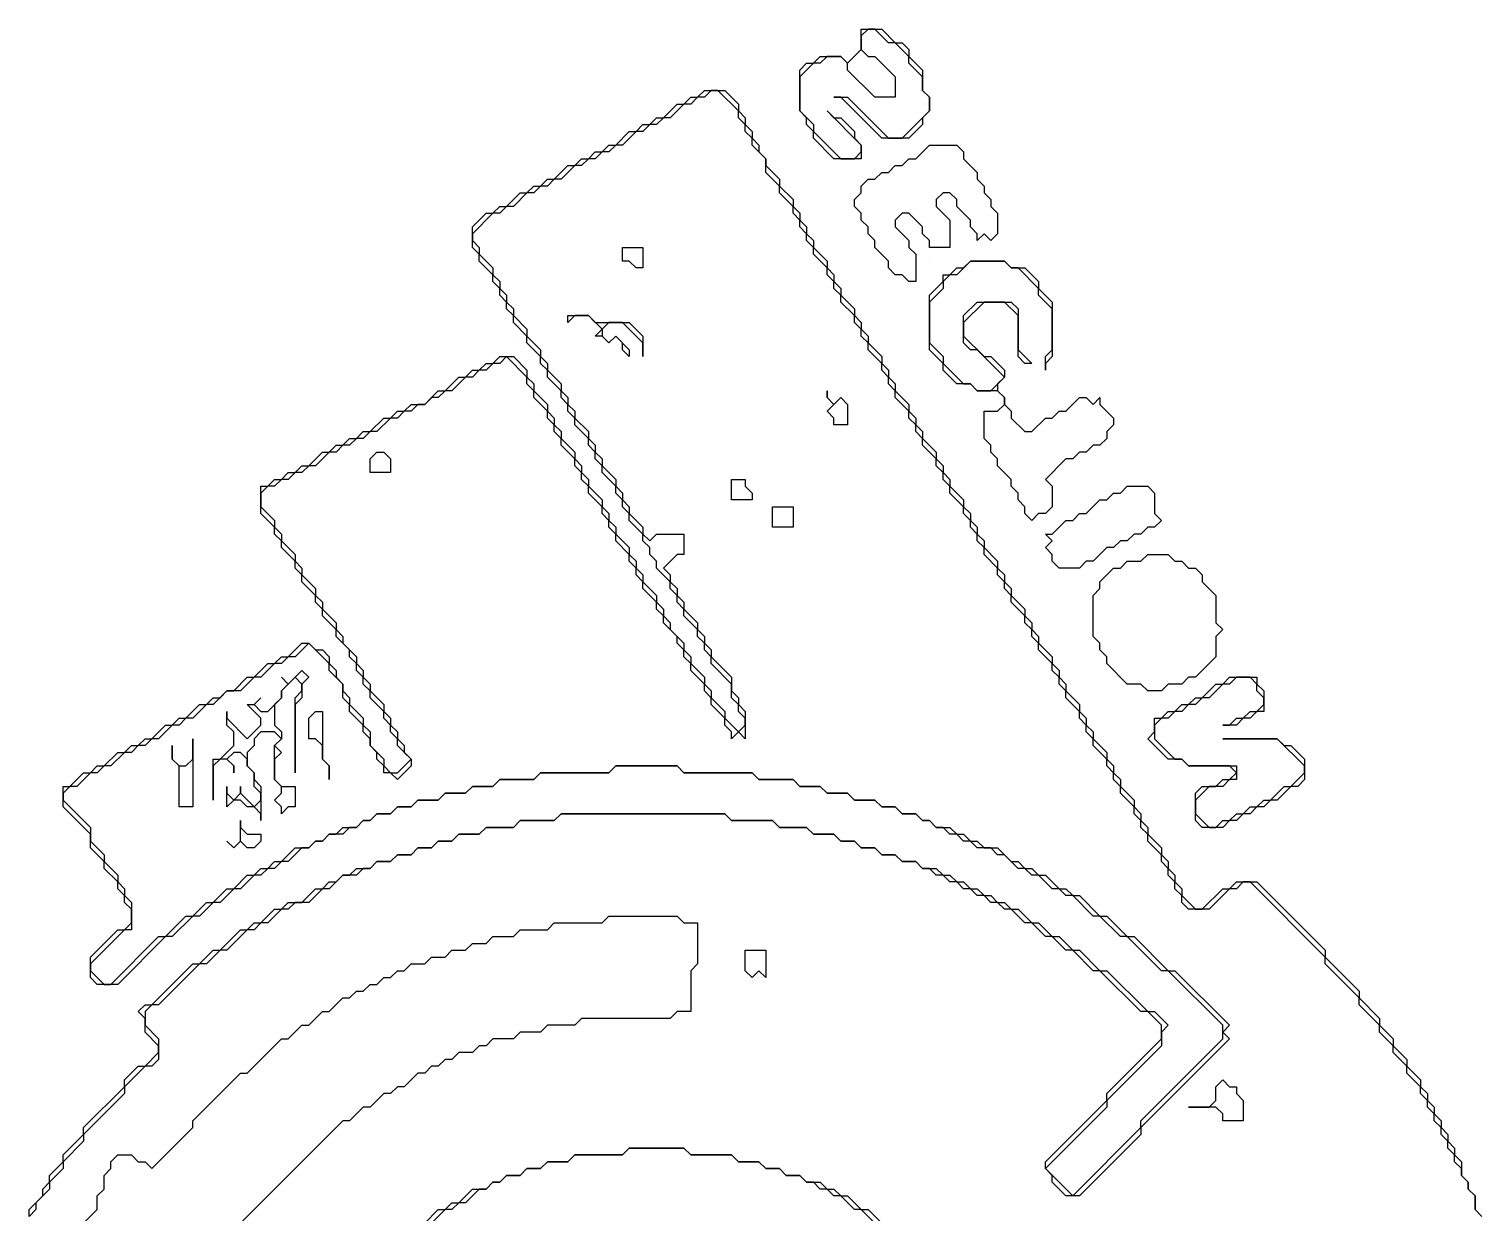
# Model space of a CAD drawing. Header units: metres. Extents: x 7 to 633, y 42 to 416.
# Drawn here: x 416 to 629, y 242.5 to 416 of the extents above; entities that cross this region are included whole.
import ezdxf

# ---------------------------------------------------------------- set-up
doc = ezdxf.new("R2010")
doc.units = ezdxf.units.M

msp = doc.modelspace()

# ---------------------------------------------------------------- linework, layer by layer
for p, q in [((538, 413), (538, 416)), ((538, 416), (541, 416)), ((539, 416), (538, 415)), ((540, 416), (539, 416)), ((542, 414), (540, 416)), ((541, 416), (543, 414)), ((538, 415), (538, 413)), ((543, 414), (542, 414)), ((543, 414), (544, 414)), ((545, 412), (543, 414)), ((544, 414), (545, 413)), ((531, 411), (532, 412)), ((532, 412), (535, 412)), ((533, 412), (532, 411)), ((535, 412), (533, 412)), ((535, 412), (536, 411)), ((536, 411), (535, 412)), ((536, 411), (538, 413)), ((538, 413), (539, 412)), ((539, 412), (540, 412)), ((540, 412), (543, 409)), ((545, 413), (545, 412)), ((545, 412), (547, 410)), ((545, 411), (545, 412)), ((529, 410), (530, 411)), ((531, 411), (529, 409)), ((529, 404), (529, 410)), ((529, 409), (529, 404)), ((530, 411), (531, 411)), ((532, 411), (531, 411)), ((536, 410), (536, 411)), ((540, 406), (536, 410)), ((543, 409), (543, 406)), ((547, 409), (545, 411)), ((547, 410), (547, 407)), ((547, 407), (547, 409)), ((514, 406), (515, 407)), ((516, 407), (515, 406)), ((515, 407), (518, 407)), ((517, 407), (516, 407)), ((520, 404), (517, 407)), ((518, 407), (520, 405)), ((547, 407), (548, 406)), ((548, 406), (547, 407)), ((509, 403), (511, 405)), ((512, 405), (510, 403)), ((511, 405), (512, 405)), ((512, 405), (513, 406)), ((513, 405), (512, 405)), ((514, 406), (513, 405)), ((513, 406), (514, 406)), ((515, 406), (514, 406)), ((520, 405), (520, 404)), ((535, 406), (534, 406)), ((534, 406), (536, 406)), ((541, 400), (535, 406)), ((536, 406), (542, 400)), ((543, 406), (540, 406)), ((548, 406), (548, 404)), ((548, 404), (548, 406)), ((507, 402), (508, 403)), ((509, 403), (508, 402)), ((508, 403), (509, 403)), ((510, 403), (509, 403)), ((520, 403), (520, 404)), ((520, 404), (521, 403)), ((521, 402), (520, 403)), ((521, 403), (521, 402)), ((530, 403), (529, 404)), ((529, 404), (531, 402)), ((530, 402), (530, 403)), ((538, 399), (533, 404)), ((533, 404), (534, 403)), ((534, 403), (535, 403)), ((535, 403), (537, 401)), ((544, 400), (548, 404)), ((548, 404), (547, 403)), ((547, 403), (547, 402)), ((502, 399), (504, 401)), ((505, 401), (503, 399)), ((504, 401), (505, 401)), ((505, 401), (506, 402)), ((506, 401), (505, 401)), ((507, 402), (506, 401)), ((506, 402), (507, 402)), ((508, 402), (507, 402)), ((521, 401), (521, 402)), ((521, 402), (522, 401)), ((522, 400), (521, 401)), ((522, 401), (522, 400)), ((531, 401), (530, 402)), ((531, 402), (531, 401)), ((531, 400), (531, 401)), ((531, 401), (535, 397)), ((537, 401), (537, 400)), ((547, 402), (545, 400)), ((500, 398), (501, 399)), ((502, 399), (501, 398)), ((501, 399), (502, 399)), ((503, 399), (502, 399)), ((522, 399), (522, 400)), ((522, 400), (523, 399)), ((524, 397), (522, 399)), ((523, 399), (523, 398)), ((534, 397), (531, 400)), ((537, 400), (538, 399)), ((538, 398), (538, 399)), ((538, 399), (538, 397)), ((545, 400), (541, 400)), ((542, 400), (544, 400)), ((546, 397), (548, 399)), ((548, 399), (552, 399)), ((552, 399), (553, 398)), ((496, 396), (497, 397)), ((498, 397), (497, 396)), ((497, 397), (498, 397)), ((498, 397), (499, 398)), ((499, 397), (498, 397)), ((500, 398), (499, 397)), ((499, 398), (500, 398)), ((501, 398), (500, 398)), ((523, 398), (524, 397)), ((524, 395), (524, 397)), ((524, 397), (524, 396)), ((538, 397), (534, 397)), ((535, 397), (537, 397)), ((537, 397), (538, 398)), ((544, 396), (545, 397)), ((545, 397), (546, 397)), ((553, 398), (553, 397)), ((553, 397), (555, 395)), ((493, 394), (495, 396)), ((496, 396), (494, 394)), ((495, 396), (496, 396)), ((497, 396), (496, 396)), ((524, 396), (526, 394)), ((526, 393), (524, 395)), ((540, 394), (541, 395)), ((541, 395), (542, 395)), ((542, 395), (543, 396)), ((543, 396), (544, 396)), ((555, 395), (555, 394)), ((486, 390), (488, 392)), ((489, 392), (487, 390)), ((488, 392), (489, 392)), ((489, 392), (490, 393)), ((490, 392), (489, 392)), ((491, 393), (490, 392)), ((490, 393), (491, 393)), ((491, 393), (492, 394)), ((492, 393), (491, 393)), ((493, 394), (492, 393)), ((492, 394), (493, 394)), ((494, 394), (493, 394)), ((526, 394), (526, 393)), ((526, 392), (526, 393)), ((526, 393), (528, 391)), ((528, 390), (526, 392)), ((537, 391), (538, 392)), ((538, 393), (539, 394)), ((538, 392), (538, 393)), ((539, 394), (540, 394)), ((550, 392), (549, 391)), ((551, 392), (550, 392)), ((552, 391), (551, 392)), ((555, 394), (556, 393)), ((556, 393), (556, 392)), ((556, 392), (557, 391)), ((484, 389), (485, 390)), ((486, 390), (485, 389)), ((485, 390), (486, 390)), ((487, 390), (486, 390)), ((528, 391), (528, 390)), ((528, 389), (528, 390)), ((528, 390), (529, 389)), ((537, 390), (537, 391)), ((538, 389), (537, 390)), ((549, 391), (549, 390)), ((549, 390), (551, 388)), ((552, 390), (552, 391)), ((554, 388), (552, 390)), ((557, 391), (557, 390)), ((557, 390), (558, 389)), ((484, 389), (481, 386)), ((481, 387), (483, 389)), ((483, 389), (484, 389)), ((485, 389), (484, 389)), ((529, 388), (528, 389)), ((529, 389), (529, 388)), ((529, 387), (529, 388)), ((529, 388), (530, 387)), ((538, 388), (538, 389)), ((539, 387), (538, 388)), ((544, 389), (543, 388)), ((543, 388), (543, 387)), ((545, 389), (544, 389)), ((547, 387), (545, 389)), ((551, 388), (551, 384)), ((554, 387), (554, 388)), ((558, 389), (558, 386)), ((481, 384), (481, 387)), ((481, 386), (481, 385)), ((530, 386), (529, 387)), ((530, 387), (530, 386)), ((530, 385), (530, 386)), ((530, 386), (531, 385)), ((539, 386), (539, 387)), ((540, 385), (539, 386)), ((543, 387), (545, 385)), ((547, 386), (547, 387)), ((548, 385), (547, 386)), ((555, 386), (554, 387)), ((556, 386), (555, 385)), ((555, 385), (555, 386)), ((557, 385), (556, 386)), ((558, 386), (557, 385)), ((481, 385), (482, 384)), ((482, 383), (481, 384)), ((482, 384), (482, 383)), ((503, 382), (503, 384)), ((503, 384), (506, 384)), ((506, 384), (506, 381)), ((531, 384), (530, 385)), ((531, 385), (531, 384)), ((531, 383), (531, 384)), ((531, 384), (533, 382)), ((540, 384), (540, 385)), ((542, 382), (540, 384)), ((545, 385), (545, 384)), ((545, 384), (546, 383)), ((548, 384), (548, 385)), ((551, 384), (548, 384)), ((482, 383), (484, 381)), ((482, 382), (482, 383)), ((484, 380), (482, 382)), ((504, 382), (503, 382)), ((505, 381), (504, 382)), ((533, 381), (531, 383)), ((533, 382), (533, 381)), ((542, 381), (542, 382)), ((546, 383), (546, 379)), ((548, 382), (548, 382)), ((554, 382), (552, 380)), ((553, 381), (554, 382)), ((554, 382), (559, 382)), ((559, 382), (554, 382)), ((559, 382), (560, 381)), ((560, 381), (559, 382)), ((484, 381), (484, 380)), ((484, 380), (485, 379)), ((484, 379), (484, 380)), ((506, 381), (505, 381)), ((533, 380), (533, 381)), ((533, 381), (534, 380)), ((534, 379), (533, 380)), ((534, 380), (534, 379)), ((543, 380), (542, 381)), ((544, 380), (543, 380)), ((545, 379), (544, 380)), ((550, 379), (550, 380)), ((550, 380), (551, 380)), ((551, 380), (550, 379)), ((551, 380), (552, 381)), ((552, 380), (551, 380)), ((552, 381), (553, 381)), ((560, 381), (562, 381)), ((561, 381), (560, 381)), ((564, 378), (561, 381)), ((562, 381), (564, 379)), ((485, 378), (484, 379)), ((485, 379), (485, 378)), ((485, 378), (486, 377)), ((485, 377), (485, 378)), ((534, 378), (534, 379)), ((534, 379), (535, 378)), ((535, 377), (534, 378)), ((535, 378), (535, 377)), ((546, 379), (545, 379)), ((548, 377), (550, 379)), ((550, 378), (548, 376)), ((550, 379), (550, 378)), ((564, 379), (564, 378)), ((564, 378), (566, 376)), ((564, 377), (564, 378)), ((486, 376), (485, 377)), ((486, 377), (486, 376)), ((486, 376), (487, 375)), ((486, 375), (486, 376)), ((487, 374), (486, 375)), ((487, 375), (487, 374)), ((535, 376), (535, 377)), ((535, 377), (537, 375)), ((537, 374), (535, 376)), ((537, 375), (537, 374)), ((548, 369), (548, 377)), ((548, 376), (548, 370)), ((553, 374), (555, 376)), ((556, 376), (553, 373)), ((555, 376), (560, 376)), ((559, 376), (556, 376)), ((561, 374), (559, 376)), ((560, 376), (561, 375)), ((561, 375), (561, 369)), ((566, 375), (564, 377)), ((566, 376), (566, 368)), ((566, 369), (566, 375)), ((487, 374), (489, 372)), ((487, 373), (487, 374)), ((489, 371), (487, 373)), ((496, 374), (495, 373)), ((495, 373), (495, 374)), ((495, 374), (498, 374)), ((498, 374), (496, 374)), ((500, 372), (498, 374)), ((498, 374), (499, 373)), ((499, 373), (504, 373)), ((501, 373), (500, 372)), ((503, 373), (501, 373)), ((506, 370), (503, 373)), ((504, 373), (506, 371)), ((537, 373), (537, 374)), ((537, 374), (538, 373)), ((538, 372), (537, 373)), ((538, 373), (538, 372)), ((553, 370), (553, 374)), ((553, 373), (553, 371)), ((561, 368), (561, 374)), ((489, 372), (489, 371)), ((489, 371), (491, 369)), ((489, 370), (489, 371)), ((499, 371), (500, 372)), ((500, 371), (499, 371)), ((500, 372), (500, 371)), ((501, 370), (500, 371)), ((500, 371), (501, 370)), ((502, 371), (501, 370)), ((501, 370), (502, 371)), ((503, 370), (502, 371)), ((502, 371), (504, 369)), ((506, 371), (506, 368)), ((538, 371), (538, 372)), ((538, 372), (539, 371)), ((539, 370), (538, 371)), ((539, 371), (539, 370)), ((553, 371), (556, 368)), ((487, 370), (487, 370)), ((491, 368), (489, 370)), ((491, 369), (491, 368)), ((503, 369), (503, 370)), ((504, 368), (503, 369)), ((504, 369), (504, 368)), ((506, 368), (506, 370)), ((539, 369), (539, 370)), ((539, 370), (541, 368)), ((541, 367), (539, 369)), ((548, 370), (550, 368)), ((550, 367), (548, 369)), ((554, 369), (553, 370)), ((555, 369), (554, 369)), ((559, 365), (555, 369)), ((561, 369), (563, 367)), ((565, 368), (566, 369)), ((482, 366), (483, 367)), ((484, 367), (483, 366)), ((483, 367), (484, 367)), ((484, 367), (485, 368)), ((485, 367), (484, 367)), ((486, 368), (485, 367)), ((485, 368), (487, 368)), ((489, 365), (486, 368)), ((487, 368), (489, 366)), ((491, 368), (492, 367)), ((491, 367), (491, 368)), ((492, 366), (491, 367)), ((492, 367), (492, 366)), ((541, 368), (541, 367)), ((541, 366), (541, 367)), ((541, 367), (542, 366)), ((550, 368), (550, 367)), ((550, 366), (550, 367)), ((550, 367), (553, 364)), ((556, 368), (557, 368)), ((557, 368), (559, 366)), ((562, 367), (561, 368)), ((563, 367), (562, 367)), ((566, 368), (565, 367)), ((565, 366), (565, 368)), ((565, 367), (565, 366)), ((477, 363), (479, 365)), ((480, 365), (478, 363)), ((479, 365), (480, 365)), ((480, 365), (481, 366)), ((481, 365), (480, 365)), ((482, 366), (481, 365)), ((481, 366), (482, 366)), ((483, 366), (482, 366)), ((489, 366), (489, 365)), ((489, 364), (489, 365)), ((489, 365), (490, 364)), ((492, 366), (494, 364)), ((492, 365), (492, 366)), ((494, 363), (492, 365)), ((542, 365), (541, 366)), ((542, 366), (542, 365)), ((542, 364), (542, 365)), ((542, 365), (543, 364)), ((552, 364), (550, 366)), ((557, 363), (559, 365)), ((559, 365), (558, 364)), ((559, 366), (559, 365)), ((474, 361), (476, 363)), ((477, 363), (476, 362)), ((476, 363), (477, 363)), ((478, 363), (477, 363)), ((490, 363), (489, 364)), ((490, 364), (490, 363)), ((490, 362), (490, 363)), ((490, 363), (492, 361)), ((494, 364), (494, 363)), ((494, 363), (495, 362)), ((494, 362), (494, 363)), ((533, 362), (533, 363)), ((533, 363), (533, 362)), ((543, 363), (542, 364)), ((543, 364), (543, 363)), ((543, 362), (543, 363)), ((543, 363), (545, 361)), ((554, 364), (552, 364)), ((553, 364), (554, 364)), ((555, 363), (554, 364)), ((554, 364), (555, 363)), ((558, 363), (555, 363)), ((555, 363), (557, 363)), ((558, 364), (558, 363)), ((559, 362), (558, 363)), ((558, 363), (559, 362)), ((469, 359), (470, 360)), ((471, 360), (470, 359)), ((470, 360), (471, 360)), ((471, 360), (472, 361)), ((472, 360), (471, 360)), ((473, 361), (472, 360)), ((472, 361), (474, 361)), ((474, 361), (473, 361)), ((475, 362), (474, 361)), ((476, 362), (475, 362)), ((492, 360), (490, 362)), ((492, 361), (492, 360)), ((492, 359), (492, 360)), ((492, 360), (493, 359)), ((495, 361), (494, 362)), ((495, 362), (495, 361)), ((495, 361), (496, 360)), ((495, 360), (495, 361)), ((496, 359), (495, 360)), ((496, 360), (496, 359)), ((534, 361), (533, 362)), ((533, 362), (534, 361)), ((533, 360), (534, 361)), ((534, 359), (533, 360)), ((534, 361), (535, 362)), ((535, 362), (536, 361)), ((536, 361), (536, 358)), ((545, 360), (543, 362)), ((545, 361), (545, 360)), ((545, 359), (545, 360)), ((545, 360), (546, 359)), ((556, 356), (556, 360)), ((556, 360), (558, 360)), ((558, 360), (559, 361)), ((559, 361), (559, 362)), ((559, 362), (559, 361)), ((559, 361), (560, 360)), ((560, 360), (560, 359)), ((566, 359), (567, 360)), ((567, 360), (568, 360)), ((568, 360), (570, 362)), ((570, 362), (571, 362)), ((571, 362), (572, 361)), ((572, 361), (573, 362)), ((573, 362), (573, 361)), ((573, 361), (575, 359)), ((466, 357), (468, 359)), ((469, 359), (467, 357)), ((468, 359), (469, 359)), ((470, 359), (469, 359)), ((493, 358), (492, 359)), ((493, 359), (493, 358)), ((493, 357), (493, 358)), ((493, 358), (494, 357)), ((496, 359), (498, 357)), ((496, 358), (496, 359)), ((498, 356), (496, 358)), ((534, 358), (534, 359)), ((536, 358), (534, 358)), ((546, 358), (545, 359)), ((546, 359), (546, 358)), ((546, 357), (546, 358)), ((546, 358), (547, 357)), ((560, 359), (562, 357)), ((563, 357), (565, 359)), ((565, 359), (566, 359)), ((575, 358), (574, 357)), ((575, 359), (575, 358)), ((462, 355), (463, 356)), ((464, 356), (463, 355)), ((463, 356), (464, 356)), ((464, 356), (465, 357)), ((465, 356), (464, 356)), ((466, 357), (465, 356)), ((465, 357), (466, 357)), ((467, 357), (466, 357)), ((494, 356), (493, 357)), ((494, 357), (494, 356)), ((494, 355), (494, 356)), ((494, 356), (496, 354)), ((498, 357), (498, 356)), ((498, 356), (499, 355)), ((498, 355), (498, 356)), ((547, 356), (546, 357)), ((547, 357), (547, 356)), ((547, 355), (547, 356)), ((547, 356), (549, 354)), ((557, 355), (556, 356)), ((562, 357), (563, 357)), ((574, 356), (573, 355)), ((574, 357), (574, 356)), ((457, 352), (459, 354)), ((460, 354), (458, 352)), ((459, 354), (460, 354)), ((460, 354), (461, 355)), ((461, 354), (460, 354)), ((462, 355), (461, 354)), ((461, 355), (462, 355)), ((463, 355), (462, 355)), ((466, 353), (467, 354)), ((467, 354), (468, 354)), ((468, 354), (469, 353)), ((496, 353), (494, 355)), ((496, 354), (496, 353)), ((499, 354), (498, 355)), ((499, 355), (499, 354)), ((499, 354), (500, 353)), ((499, 353), (499, 354)), ((549, 353), (547, 355)), ((549, 354), (549, 353)), ((557, 354), (557, 355)), ((558, 353), (557, 354)), ((570, 354), (569, 353)), ((571, 354), (570, 354)), ((572, 355), (571, 354)), ((573, 355), (572, 355)), ((455, 351), (456, 352)), ((457, 352), (456, 351)), ((456, 352), (457, 352)), ((458, 352), (457, 352)), ((466, 351), (466, 353)), ((469, 353), (469, 351)), ((496, 352), (496, 353)), ((496, 353), (497, 352)), ((497, 351), (496, 352)), ((497, 352), (497, 351)), ((500, 352), (499, 353)), ((500, 353), (500, 352)), ((500, 352), (502, 350)), ((500, 351), (500, 352)), ((549, 352), (549, 353)), ((549, 353), (550, 352)), ((550, 351), (549, 352)), ((550, 352), (550, 351)), ((558, 352), (558, 353)), ((560, 350), (558, 352)), ((568, 353), (565, 350)), ((569, 353), (568, 353)), ((451, 349), (452, 350)), ((453, 350), (452, 349)), ((452, 350), (453, 350)), ((453, 350), (454, 351)), ((454, 350), (453, 350)), ((455, 351), (454, 350)), ((454, 351), (455, 351)), ((456, 351), (455, 351)), ((469, 351), (466, 351)), ((497, 350), (497, 351)), ((497, 351), (498, 350)), ((498, 349), (497, 350)), ((498, 350), (498, 349)), ((502, 349), (500, 351)), ((502, 350), (502, 349)), ((519, 347), (519, 350)), ((519, 350), (521, 350)), ((521, 350), (521, 349)), ((550, 350), (550, 351)), ((550, 351), (551, 350)), ((551, 349), (550, 350)), ((551, 350), (551, 349)), ((560, 349), (560, 350)), ((565, 350), (566, 349)), ((451, 349), (450, 348)), ((450, 345), (450, 349)), ((450, 349), (451, 349)), ((450, 348), (450, 346)), ((452, 349), (451, 349)), ((498, 348), (498, 349)), ((498, 349), (500, 347)), ((500, 346), (498, 348)), ((502, 349), (503, 348)), ((502, 348), (502, 349)), ((503, 347), (502, 348)), ((503, 348), (503, 347)), ((521, 349), (522, 348)), ((522, 348), (522, 347)), ((551, 348), (551, 349)), ((551, 349), (553, 347)), ((553, 346), (551, 348)), ((561, 348), (560, 349)), ((561, 347), (561, 348)), ((566, 349), (566, 346)), ((574, 347), (575, 348)), ((575, 348), (576, 348)), ((576, 348), (577, 349)), ((577, 349), (580, 349)), ((580, 349), (581, 348)), ((581, 348), (581, 345)), ((450, 346), (452, 344)), ((500, 347), (500, 346)), ((500, 345), (500, 346)), ((500, 346), (501, 345)), ((503, 347), (504, 346)), ((503, 346), (503, 347)), ((504, 345), (503, 346)), ((504, 346), (504, 345)), ((522, 347), (519, 347)), ((525, 343), (525, 346)), ((525, 346), (528, 346)), ((528, 346), (528, 343)), ((553, 347), (553, 346)), ((553, 345), (553, 346)), ((553, 346), (554, 345)), ((562, 346), (561, 347)), ((562, 345), (562, 346)), ((566, 346), (565, 345)), ((571, 345), (573, 347)), ((573, 347), (574, 347)), ((452, 343), (450, 345)), ((452, 344), (452, 343)), ((452, 343), (453, 342)), ((452, 342), (452, 343)), ((501, 344), (500, 345)), ((501, 345), (501, 344)), ((501, 343), (501, 344)), ((501, 344), (502, 343)), ((502, 342), (501, 343)), ((502, 343), (502, 342)), ((504, 345), (506, 343)), ((504, 344), (504, 345)), ((506, 342), (504, 344)), ((506, 343), (506, 342)), ((528, 343), (525, 343)), ((554, 344), (553, 345)), ((554, 345), (554, 344)), ((554, 343), (554, 344)), ((554, 344), (555, 343)), ((555, 342), (554, 343)), ((555, 343), (555, 342)), ((563, 344), (562, 345)), ((564, 345), (563, 344)), ((565, 345), (564, 345)), ((566, 342), (568, 344)), ((568, 344), (569, 344)), ((569, 344), (570, 345)), ((570, 345), (571, 345)), ((580, 343), (579, 342)), ((581, 343), (580, 343)), ((581, 345), (582, 344)), ((582, 344), (581, 343)), ((453, 341), (452, 342)), ((453, 342), (453, 341)), ((453, 341), (455, 339)), ((453, 340), (453, 341)), ((502, 341), (502, 342)), ((502, 342), (504, 340)), ((504, 339), (502, 341)), ((506, 342), (507, 341)), ((506, 341), (506, 342)), ((507, 340), (506, 341)), ((507, 341), (508, 342)), ((508, 342), (512, 342)), ((512, 342), (512, 339)), ((555, 341), (555, 342)), ((555, 342), (556, 341)), ((556, 340), (555, 341)), ((556, 341), (556, 340)), ((566, 341), (565, 342)), ((565, 342), (566, 342)), ((565, 340), (566, 341)), ((576, 341), (575, 340)), ((577, 341), (576, 341)), ((578, 342), (577, 341)), ((579, 342), (578, 342)), ((455, 338), (453, 340)), ((455, 339), (455, 338)), ((504, 340), (504, 339)), ((504, 338), (504, 339)), ((504, 339), (505, 338)), ((507, 339), (507, 340)), ((508, 338), (507, 339)), ((511, 339), (509, 337)), ((512, 339), (511, 339)), ((556, 339), (556, 340)), ((556, 340), (558, 338)), ((558, 337), (556, 339)), ((566, 339), (565, 340)), ((566, 338), (566, 339)), ((574, 340), (572, 338)), ((575, 340), (574, 340)), ((579, 338), (580, 339)), ((580, 339), (583, 339)), ((583, 339), (584, 338)), ((455, 338), (456, 337)), ((455, 337), (455, 338)), ((456, 336), (455, 337)), ((456, 337), (456, 336)), ((505, 337), (504, 338)), ((505, 338), (505, 337)), ((505, 336), (505, 337)), ((505, 337), (506, 336)), ((508, 337), (508, 338)), ((510, 335), (508, 337)), ((509, 337), (510, 336)), ((558, 338), (558, 337)), ((558, 336), (558, 337)), ((558, 337), (559, 336)), ((567, 337), (566, 338)), ((570, 337), (567, 337)), ((571, 338), (570, 337)), ((572, 338), (571, 338)), ((573, 335), (575, 337)), ((575, 337), (576, 337)), ((576, 337), (577, 338)), ((577, 338), (579, 338)), ((584, 338), (585, 338)), ((585, 338), (586, 337)), ((586, 337), (587, 337)), ((587, 337), (588, 336)), ((456, 336), (458, 334)), ((456, 335), (456, 336)), ((458, 333), (456, 335)), ((506, 335), (505, 336)), ((506, 336), (506, 335)), ((506, 334), (506, 335)), ((506, 335), (508, 333)), ((510, 336), (510, 335)), ((510, 335), (511, 334)), ((510, 334), (510, 335)), ((559, 335), (558, 336)), ((559, 336), (559, 335)), ((559, 334), (559, 335)), ((559, 335), (560, 334)), ((573, 334), (573, 335)), ((588, 336), (588, 335)), ((588, 335), (590, 333)), ((458, 334), (458, 333)), ((458, 333), (459, 332)), ((458, 332), (458, 333)), ((508, 332), (506, 334)), ((508, 333), (508, 332)), ((511, 333), (510, 334)), ((511, 334), (511, 333)), ((511, 333), (512, 332)), ((511, 332), (511, 333)), ((560, 333), (559, 334)), ((560, 334), (560, 333)), ((560, 332), (560, 333)), ((560, 333), (562, 331)), ((572, 333), (573, 334)), ((572, 327), (572, 333)), ((590, 333), (590, 329)), ((459, 331), (458, 332)), ((459, 332), (459, 331)), ((459, 331), (461, 329)), ((459, 330), (459, 331)), ((508, 331), (508, 332)), ((508, 332), (509, 331)), ((509, 330), (508, 331)), ((509, 331), (509, 330)), ((512, 331), (511, 332)), ((512, 332), (512, 331)), ((512, 331), (514, 329)), ((512, 330), (512, 331)), ((562, 330), (560, 332)), ((562, 331), (562, 330)), ((461, 328), (459, 330)), ((461, 329), (461, 328)), ((509, 329), (509, 330)), ((509, 330), (510, 329)), ((511, 327), (509, 329)), ((510, 329), (510, 328)), ((514, 328), (512, 330)), ((514, 329), (514, 328)), ((562, 329), (562, 330)), ((562, 330), (563, 329)), ((563, 328), (562, 329)), ((563, 329), (563, 328)), ((590, 329), (591, 328)), ((454, 324), (456, 326)), ((457, 326), (455, 324)), ((456, 326), (457, 326)), ((460, 323), (457, 326)), ((457, 326), (458, 325)), ((461, 328), (462, 327)), ((461, 327), (461, 328)), ((463, 325), (461, 327)), ((462, 327), (462, 326)), ((462, 326), (464, 324)), ((510, 328), (512, 326)), ((511, 326), (511, 327)), ((512, 325), (511, 326)), ((512, 326), (512, 325)), ((514, 328), (515, 327)), ((514, 327), (514, 328)), ((515, 326), (514, 327)), ((515, 327), (515, 326)), ((515, 326), (516, 325)), ((515, 325), (515, 326)), ((563, 327), (563, 328)), ((563, 328), (564, 327)), ((564, 326), (563, 327)), ((564, 327), (564, 326)), ((564, 325), (564, 326)), ((564, 326), (566, 324)), ((573, 326), (572, 327)), ((573, 325), (573, 326)), ((591, 328), (590, 327)), ((590, 327), (590, 324)), ((452, 323), (453, 324)), ((454, 324), (453, 323)), ((453, 324), (454, 324)), ((455, 324), (454, 324)), ((458, 325), (459, 325)), ((459, 325), (460, 324)), ((460, 324), (460, 323)), ((463, 324), (463, 325)), ((464, 323), (463, 324)), ((464, 324), (464, 323)), ((512, 324), (512, 325)), ((512, 325), (513, 324)), ((513, 323), (512, 324)), ((513, 324), (513, 323)), ((516, 324), (515, 325)), ((516, 325), (516, 324)), ((516, 324), (519, 321)), ((516, 323), (516, 324)), ((566, 323), (564, 325)), ((566, 324), (566, 323)), ((574, 324), (573, 325)), ((574, 323), (574, 324)), ((590, 324), (587, 321)), ((449, 321), (451, 323)), ((452, 323), (450, 321)), ((451, 323), (452, 323)), ((453, 323), (452, 323)), ((454, 320), (456, 322)), ((456, 322), (457, 321)), ((460, 322), (460, 323)), ((460, 323), (461, 322)), ((462, 320), (460, 322)), ((461, 322), (461, 321)), ((464, 323), (465, 322)), ((464, 322), (464, 323)), ((465, 321), (464, 322)), ((465, 322), (465, 321)), ((513, 322), (513, 323)), ((513, 323), (515, 321)), ((515, 320), (513, 322)), ((519, 320), (516, 323)), ((566, 322), (566, 323)), ((566, 323), (567, 322)), ((567, 321), (566, 322)), ((567, 322), (567, 321)), ((577, 320), (574, 323)), ((446, 319), (448, 321)), ((449, 321), (447, 319)), ((448, 321), (449, 321)), ((450, 321), (449, 321)), ((454, 320), (453, 321)), ((453, 321), (454, 320)), ((455, 321), (453, 319)), ((453, 319), (454, 320)), ((456, 320), (455, 321)), ((457, 321), (456, 320)), ((456, 320), (456, 318)), ((456, 319), (456, 320)), ((461, 321), (462, 320)), ((462, 318), (462, 320)), ((462, 320), (462, 319)), ((465, 321), (466, 320)), ((465, 320), (465, 321)), ((466, 319), (465, 320)), ((466, 320), (466, 319)), ((515, 321), (515, 320)), ((515, 319), (515, 320)), ((515, 320), (516, 319)), ((519, 321), (519, 319)), ((519, 318), (519, 320)), ((567, 320), (567, 321)), ((567, 321), (568, 320)), ((568, 319), (567, 320)), ((568, 320), (568, 319)), ((579, 320), (577, 320)), ((580, 319), (579, 320)), ((583, 320), (582, 319)), ((585, 320), (583, 320)), ((586, 321), (585, 320)), ((587, 321), (586, 321)), ((588, 318), (590, 320)), ((591, 320), (589, 318)), ((590, 320), (591, 320)), ((591, 320), (592, 321)), ((592, 320), (591, 320)), ((592, 321), (596, 321)), ((593, 321), (592, 320)), ((595, 321), (593, 321)), ((596, 320), (595, 321)), ((596, 321), (596, 320)), ((596, 320), (597, 319)), ((596, 319), (596, 320)), ((442, 317), (443, 318)), ((445, 319), (443, 317)), ((443, 318), (444, 318)), ((444, 318), (445, 319)), ((447, 319), (445, 319)), ((445, 319), (446, 319)), ((449, 317), (450, 318)), ((450, 318), (449, 317)), ((451, 316), (453, 318)), ((453, 318), (452, 317)), ((453, 318), (453, 319)), ((453, 319), (453, 318)), ((455, 318), (456, 319)), ((456, 318), (455, 317)), ((455, 307), (455, 318)), ((462, 319), (463, 318)), ((463, 317), (462, 318)), ((463, 318), (463, 317)), ((466, 319), (468, 317)), ((466, 318), (466, 319)), ((468, 316), (466, 318)), ((516, 318), (515, 319)), ((516, 319), (516, 318)), ((516, 317), (516, 318)), ((516, 318), (518, 316)), ((519, 319), (520, 318)), ((520, 317), (519, 318)), ((520, 318), (520, 317)), ((568, 318), (568, 319)), ((568, 319), (570, 317)), ((570, 316), (568, 318)), ((582, 319), (580, 319)), ((586, 317), (587, 318)), ((587, 318), (588, 318)), ((588, 318), (587, 317)), ((589, 318), (588, 318)), ((597, 318), (596, 319)), ((597, 319), (597, 316)), ((597, 317), (597, 318)), ((439, 315), (441, 317)), ((442, 317), (440, 315)), ((441, 317), (442, 317)), ((443, 317), (442, 317)), ((445, 314), (445, 316)), ((445, 316), (445, 315)), ((450, 315), (448, 317)), ((448, 317), (449, 317)), ((449, 317), (450, 316)), ((450, 316), (451, 316)), ((452, 317), (452, 314)), ((455, 317), (455, 307)), ((457, 315), (458, 316)), ((458, 316), (459, 316)), ((459, 316), (459, 309)), ((463, 316), (463, 317)), ((463, 317), (465, 315)), ((465, 314), (463, 316)), ((468, 317), (468, 316)), ((468, 316), (469, 315)), ((468, 315), (468, 316)), ((518, 315), (516, 317)), ((518, 316), (518, 315)), ((520, 317), (521, 316)), ((520, 316), (520, 317)), ((521, 315), (520, 316)), ((521, 316), (521, 312)), ((570, 317), (570, 316)), ((570, 315), (570, 316)), ((570, 316), (571, 315)), ((582, 315), (583, 316)), ((583, 316), (584, 316)), ((584, 316), (583, 315)), ((584, 316), (585, 317)), ((585, 316), (584, 316)), ((585, 317), (586, 317)), ((586, 317), (585, 316)), ((587, 317), (586, 317)), ((594, 315), (595, 316)), ((596, 316), (595, 315)), ((595, 316), (596, 316)), ((596, 316), (597, 317)), ((597, 316), (596, 316)), ((434, 312), (436, 314)), ((437, 314), (435, 312)), ((436, 314), (437, 314)), ((437, 314), (438, 315)), ((438, 314), (437, 314)), ((439, 315), (438, 314)), ((438, 315), (439, 315)), ((440, 315), (439, 315)), ((445, 315), (448, 312)), ((446, 313), (445, 314)), ((448, 312), (450, 314)), ((450, 314), (450, 315)), ((452, 314), (453, 313)), ((457, 312), (457, 315)), ((465, 315), (465, 314)), ((465, 313), (465, 314)), ((465, 314), (466, 313)), ((469, 314), (468, 315)), ((469, 315), (469, 314)), ((469, 314), (470, 313)), ((469, 313), (469, 314)), ((518, 314), (518, 315)), ((518, 315), (520, 313)), ((519, 313), (518, 314)), ((520, 313), (521, 314)), ((521, 314), (521, 315)), ((571, 314), (570, 315)), ((571, 315), (571, 314)), ((571, 313), (571, 314)), ((571, 314), (572, 313)), ((581, 313), (581, 315)), ((581, 315), (582, 315)), ((582, 315), (581, 314)), ((581, 314), (581, 312)), ((583, 315), (582, 315)), ((593, 314), (591, 314)), ((591, 314), (592, 314)), ((592, 314), (593, 315)), ((594, 315), (593, 314)), ((593, 315), (594, 315)), ((595, 315), (594, 315)), ((430, 310), (431, 311)), ((432, 311), (431, 310)), ((431, 311), (432, 311)), ((432, 311), (433, 312)), ((433, 311), (432, 311)), ((434, 312), (433, 311)), ((433, 312), (434, 312)), ((435, 312), (434, 312)), ((437, 309), (437, 311)), ((437, 311), (437, 309)), ((440, 309), (440, 312)), ((440, 312), (440, 302)), ((444, 309), (446, 311)), ((446, 311), (446, 313)), ((449, 311), (448, 310)), ((450, 313), (449, 312)), ((449, 312), (449, 311)), ((452, 313), (450, 313)), ((453, 312), (452, 313)), ((453, 312), (452, 311)), ((452, 311), (453, 312)), ((452, 311), (453, 310)), ((452, 306), (452, 311)), ((453, 313), (453, 312)), ((458, 312), (457, 312)), ((459, 311), (458, 312)), ((459, 309), (459, 311)), ((466, 312), (465, 313)), ((466, 313), (466, 311)), ((466, 311), (466, 312)), ((467, 310), (466, 311)), ((466, 311), (468, 309)), ((470, 312), (469, 313)), ((470, 313), (470, 312)), ((470, 312), (471, 311)), ((470, 311), (470, 312)), ((472, 309), (470, 311)), ((471, 311), (471, 310)), ((520, 313), (519, 312)), ((519, 312), (519, 313)), ((521, 312), (520, 313)), ((572, 312), (571, 313)), ((572, 313), (572, 312)), ((572, 311), (572, 312)), ((572, 312), (574, 310)), ((574, 309), (572, 311)), ((580, 312), (581, 313)), ((583, 309), (580, 312)), ((581, 312), (584, 309)), ((599, 312), (591, 312)), ((591, 312), (599, 312)), ((603, 308), (599, 312)), ((599, 312), (600, 311)), ((600, 311), (601, 311)), ((601, 311), (603, 309)), ((427, 308), (429, 310)), ((430, 310), (428, 308)), ((429, 310), (430, 310)), ((431, 310), (430, 310)), ((438, 308), (437, 309)), ((437, 309), (438, 308)), ((439, 308), (440, 309)), ((444, 309), (443, 308)), ((443, 303), (443, 309)), ((443, 309), (444, 309)), ((445, 309), (444, 309)), ((446, 310), (445, 309)), ((445, 309), (446, 308)), ((446, 308), (445, 309)), ((447, 310), (446, 310)), ((448, 309), (447, 310)), ((448, 310), (448, 308)), ((448, 308), (448, 309)), ((453, 310), (452, 309)), ((452, 309), (452, 306)), ((460, 308), (459, 309)), ((459, 309), (460, 308)), ((467, 309), (467, 310)), ((468, 308), (467, 309)), ((468, 309), (468, 308)), ((470, 307), (472, 309)), ((471, 310), (472, 309)), ((472, 309), (472, 308)), ((574, 310), (574, 309)), ((574, 308), (574, 309)), ((574, 309), (575, 308)), ((585, 309), (583, 309)), ((584, 309), (585, 309)), ((586, 308), (585, 309)), ((585, 309), (586, 308)), ((603, 309), (603, 306)), ((422, 305), (424, 307)), ((425, 307), (423, 305)), ((424, 307), (425, 307)), ((425, 307), (426, 308)), ((426, 307), (425, 307)), ((427, 308), (426, 307)), ((426, 308), (427, 308)), ((428, 308), (427, 308)), ((438, 302), (438, 308)), ((438, 308), (439, 308)), ((443, 308), (443, 303)), ((446, 308), (446, 307)), ((446, 307), (446, 308)), ((449, 307), (448, 308)), ((448, 308), (449, 307)), ((449, 305), (449, 307)), ((449, 307), (449, 306)), ((460, 306), (460, 308)), ((460, 308), (460, 306)), ((468, 307), (468, 308)), ((468, 308), (469, 307)), ((469, 307), (468, 307)), ((470, 306), (469, 307)), ((469, 307), (470, 307)), ((472, 308), (470, 306)), ((490, 306), (491, 307)), ((491, 307), (490, 306)), ((491, 307), (501, 307)), ((501, 307), (491, 307)), ((501, 307), (502, 308)), ((502, 308), (501, 307)), ((502, 308), (511, 308)), ((511, 308), (502, 308)), ((511, 308), (512, 307)), ((512, 307), (511, 308)), ((512, 307), (522, 307)), ((522, 307), (512, 307)), ((522, 307), (523, 306)), ((523, 306), (522, 307)), ((575, 307), (574, 308)), ((575, 308), (575, 307)), ((575, 306), (575, 307)), ((575, 307), (576, 306)), ((592, 308), (586, 308)), ((586, 308), (593, 308)), ((593, 307), (592, 308)), ((592, 306), (593, 307)), ((593, 308), (593, 306)), ((601, 305), (603, 307)), ((603, 307), (603, 308)), ((422, 305), (421, 304)), ((421, 302), (421, 305)), ((421, 305), (422, 305)), ((423, 305), (422, 305)), ((445, 302), (445, 305)), ((445, 305), (445, 304)), ((447, 304), (447, 305)), ((447, 305), (447, 304)), ((449, 306), (450, 305)), ((450, 304), (449, 305)), ((450, 305), (450, 300)), ((452, 306), (453, 305)), ((453, 305), (452, 306)), ((453, 305), (455, 305)), ((453, 304), (453, 305)), ((455, 305), (455, 302)), ((480, 304), (481, 305)), ((481, 305), (480, 304)), ((481, 305), (484, 305)), ((484, 305), (481, 305)), ((484, 305), (485, 306)), ((485, 306), (484, 305)), ((485, 306), (490, 306)), ((490, 306), (485, 306)), ((523, 306), (528, 306)), ((528, 306), (523, 306)), ((528, 306), (529, 305)), ((529, 305), (528, 306)), ((529, 305), (532, 305)), ((532, 305), (529, 305)), ((532, 305), (533, 304)), ((533, 304), (532, 305)), ((576, 305), (575, 306)), ((576, 306), (576, 305)), ((576, 304), (576, 305)), ((576, 305), (578, 303)), ((587, 304), (588, 305)), ((589, 305), (587, 303)), ((588, 305), (590, 305)), ((591, 305), (589, 305)), ((590, 305), (591, 306)), ((591, 306), (592, 306)), ((592, 306), (591, 305)), ((593, 306), (592, 306)), ((598, 303), (600, 305)), ((601, 305), (599, 303)), ((600, 305), (601, 305)), ((602, 305), (601, 305)), ((603, 306), (602, 305)), ((421, 304), (421, 303)), ((421, 303), (425, 299)), ((445, 304), (446, 303)), ((446, 303), (445, 302)), ((446, 303), (447, 304)), ((447, 303), (446, 303)), ((447, 304), (449, 302)), ((448, 302), (447, 303)), ((449, 302), (450, 303)), ((450, 303), (450, 304)), ((452, 303), (453, 304)), ((453, 302), (452, 303)), ((472, 302), (473, 303)), ((473, 303), (472, 302)), ((473, 303), (476, 303)), ((476, 303), (473, 303)), ((476, 303), (477, 304)), ((477, 304), (476, 303)), ((477, 304), (480, 304)), ((480, 304), (477, 304)), ((533, 304), (536, 304)), ((536, 304), (533, 304)), ((536, 304), (537, 303)), ((537, 303), (536, 304)), ((537, 303), (540, 303)), ((540, 303), (537, 303)), ((540, 303), (541, 302)), ((541, 302), (540, 303)), ((578, 302), (576, 304)), ((578, 303), (578, 302)), ((587, 300), (587, 304)), ((587, 303), (587, 301)), ((596, 302), (597, 303)), ((597, 303), (598, 303)), ((598, 303), (597, 302)), ((599, 303), (598, 303)), ((425, 298), (421, 302)), ((440, 302), (438, 302)), ((449, 302), (448, 302)), ((450, 301), (449, 302)), ((450, 300), (450, 301)), ((454, 302), (453, 301)), ((453, 301), (453, 302)), ((455, 302), (454, 302)), ((466, 300), (467, 301)), ((467, 301), (466, 300)), ((467, 301), (469, 301)), ((469, 301), (467, 301)), ((469, 301), (470, 302)), ((470, 302), (469, 301)), ((470, 302), (472, 302)), ((472, 302), (470, 302)), ((494, 301), (493, 300)), ((493, 300), (494, 301)), ((518, 301), (494, 301)), ((494, 301), (518, 301)), ((519, 300), (518, 301)), ((518, 301), (519, 300)), ((541, 302), (543, 302)), ((543, 302), (541, 302)), ((543, 302), (544, 301)), ((544, 301), (543, 302)), ((544, 301), (546, 301)), ((546, 301), (544, 301)), ((546, 301), (547, 300)), ((547, 300), (546, 301)), ((578, 301), (578, 302)), ((578, 302), (579, 301)), ((579, 300), (578, 301)), ((579, 301), (579, 300)), ((587, 301), (589, 299)), ((592, 300), (593, 301)), ((593, 301), (594, 301)), ((594, 301), (593, 300)), ((594, 301), (595, 302)), ((595, 301), (594, 301)), ((595, 302), (596, 302)), ((596, 302), (595, 301)), ((597, 302), (596, 302)), ((425, 299), (425, 297)), ((447, 297), (447, 300)), ((447, 300), (447, 299)), ((447, 299), (448, 298)), ((461, 298), (462, 299)), ((462, 299), (464, 299)), ((463, 299), (462, 298)), ((464, 299), (463, 299)), ((464, 299), (465, 300)), ((465, 300), (464, 299)), ((465, 300), (466, 300)), ((466, 300), (465, 300)), ((483, 299), (482, 298)), ((482, 298), (483, 299)), ((487, 299), (483, 299)), ((483, 299), (487, 299)), ((488, 300), (487, 299)), ((487, 299), (488, 300)), ((493, 300), (488, 300)), ((488, 300), (493, 300)), ((525, 300), (519, 300)), ((519, 300), (525, 300)), ((526, 299), (525, 300)), ((525, 300), (526, 299)), ((530, 299), (526, 299)), ((526, 299), (530, 299)), ((531, 298), (530, 299)), ((530, 299), (531, 298)), ((547, 300), (548, 300)), ((548, 300), (547, 300)), ((548, 300), (549, 299)), ((549, 299), (548, 300)), ((549, 299), (551, 299)), ((550, 299), (549, 299)), ((551, 298), (550, 299)), ((551, 299), (552, 298)), ((579, 299), (579, 300)), ((579, 300), (580, 299)), ((580, 298), (579, 299)), ((580, 299), (580, 298)), ((588, 299), (587, 300)), ((591, 299), (588, 299)), ((589, 299), (590, 299)), ((590, 299), (591, 300)), ((591, 300), (592, 300)), ((592, 300), (591, 299)), ((593, 300), (592, 300)), ((425, 296), (425, 298)), ((425, 297), (427, 295)), ((446, 296), (445, 297)), ((445, 297), (446, 296)), ((446, 296), (447, 297)), ((447, 297), (446, 296)), ((448, 296), (447, 297)), ((448, 298), (450, 298)), ((450, 297), (449, 296)), ((450, 298), (450, 297)), ((457, 296), (458, 297)), ((458, 297), (457, 296)), ((458, 297), (459, 297)), ((459, 297), (458, 297)), ((459, 297), (460, 298)), ((460, 298), (459, 297)), ((460, 298), (461, 298)), ((462, 298), (460, 298)), ((476, 297), (475, 296)), ((475, 296), (476, 297)), ((478, 297), (476, 297)), ((476, 297), (478, 297)), ((479, 298), (478, 297)), ((478, 297), (479, 298)), ((482, 298), (479, 298)), ((479, 298), (482, 298)), ((534, 298), (531, 298)), ((531, 298), (534, 298)), ((535, 297), (534, 298)), ((534, 298), (535, 297)), ((537, 297), (535, 297)), ((535, 297), (537, 297)), ((538, 296), (537, 297)), ((537, 297), (538, 296)), ((552, 298), (551, 298)), ((552, 298), (553, 298)), ((553, 297), (552, 298)), ((553, 298), (554, 297)), ((554, 297), (553, 297)), ((554, 297), (555, 297)), ((555, 296), (554, 297)), ((555, 297), (556, 296)), ((580, 297), (580, 298)), ((580, 298), (582, 296)), ((582, 295), (580, 297)), ((427, 294), (425, 296)), ((427, 295), (427, 294)), ((427, 294), (429, 292)), ((427, 293), (427, 294)), ((449, 296), (448, 296)), ((451, 293), (452, 294)), ((452, 294), (453, 294)), ((453, 294), (452, 293)), ((453, 294), (455, 296)), ((454, 294), (453, 294)), ((456, 296), (454, 294)), ((455, 296), (457, 296)), ((457, 296), (456, 296)), ((467, 294), (466, 293)), ((466, 293), (467, 294)), ((469, 294), (467, 294)), ((467, 294), (469, 294)), ((470, 295), (469, 294)), ((469, 294), (470, 295)), ((472, 295), (470, 295)), ((470, 295), (472, 295)), ((473, 296), (472, 295)), ((472, 295), (473, 296)), ((475, 296), (473, 296)), ((473, 296), (475, 296)), ((540, 296), (538, 296)), ((538, 296), (540, 296)), ((541, 295), (540, 296)), ((540, 296), (541, 295)), ((543, 295), (541, 295)), ((541, 295), (543, 295)), ((544, 294), (543, 295)), ((543, 295), (544, 294)), ((546, 294), (544, 294)), ((544, 294), (546, 294)), ((547, 293), (546, 294)), ((546, 294), (547, 293)), ((557, 296), (555, 296)), ((556, 296), (558, 296)), ((558, 295), (557, 296)), ((558, 296), (560, 294)), ((559, 295), (558, 295)), ((561, 293), (559, 295)), ((560, 294), (561, 294)), ((561, 294), (562, 293)), ((582, 296), (582, 295)), ((582, 294), (582, 295)), ((582, 295), (583, 294)), ((583, 293), (582, 294)), ((583, 294), (583, 293)), ((429, 291), (427, 293)), ((429, 292), (429, 291)), ((446, 290), (448, 292)), ((449, 292), (447, 290)), ((448, 292), (449, 292)), ((449, 292), (450, 293)), ((450, 292), (449, 292)), ((450, 293), (451, 293)), ((451, 293), (450, 292)), ((452, 293), (451, 293)), ((462, 292), (460, 290)), ((461, 291), (462, 292)), ((464, 292), (462, 292)), ((462, 292), (463, 292)), ((463, 292), (464, 293)), ((465, 293), (464, 292)), ((464, 293), (466, 293)), ((466, 293), (465, 293)), ((548, 293), (547, 293)), ((547, 293), (549, 293)), ((549, 292), (548, 293)), ((549, 293), (550, 292)), ((550, 292), (549, 292)), ((551, 291), (550, 292)), ((550, 292), (551, 292)), ((551, 292), (552, 291)), ((562, 293), (561, 293)), ((562, 293), (563, 293)), ((563, 292), (562, 293)), ((563, 293), (564, 292)), ((564, 292), (563, 292)), ((564, 292), (565, 292)), ((566, 290), (564, 292)), ((565, 292), (567, 290)), ((583, 292), (583, 293)), ((583, 293), (584, 292)), ((584, 291), (583, 292)), ((584, 292), (584, 291)), ((429, 291), (430, 290)), ((429, 290), (429, 291)), ((430, 289), (429, 290)), ((430, 290), (430, 289)), ((443, 288), (445, 290)), ((446, 290), (444, 288)), ((445, 290), (446, 290)), ((447, 290), (446, 290)), ((456, 288), (458, 290)), ((459, 290), (457, 288)), ((458, 290), (459, 290)), ((459, 290), (460, 291)), ((460, 290), (459, 290)), ((460, 291), (461, 291)), ((552, 291), (551, 291)), ((553, 290), (552, 291)), ((552, 291), (553, 291)), ((553, 291), (554, 290)), ((554, 290), (553, 290)), ((555, 289), (554, 290)), ((554, 290), (555, 290)), ((555, 290), (556, 289)), ((567, 290), (566, 290)), ((567, 290), (568, 290)), ((568, 289), (567, 290)), ((568, 290), (569, 289)), ((584, 290), (584, 291)), ((584, 291), (585, 290)), ((585, 289), (584, 290)), ((585, 290), (585, 289)), ((588, 287), (591, 290)), ((592, 290), (589, 287)), ((591, 290), (592, 290)), ((592, 290), (593, 291)), ((593, 290), (592, 290)), ((594, 291), (593, 290)), ((593, 291), (596, 291)), ((595, 291), (594, 291)), ((606, 280), (595, 291)), ((596, 291), (606, 281)), ((430, 289), (431, 288)), ((430, 288), (430, 289)), ((431, 287), (430, 288)), ((431, 288), (431, 284)), ((440, 286), (442, 288)), ((443, 288), (441, 286)), ((442, 288), (443, 288)), ((444, 288), (443, 288)), ((453, 287), (454, 288)), ((455, 288), (454, 287)), ((454, 288), (456, 288)), ((457, 288), (455, 288)), ((556, 289), (555, 289)), ((557, 288), (556, 289)), ((556, 289), (557, 289)), ((557, 289), (558, 288)), ((558, 288), (557, 288)), ((559, 287), (558, 288)), ((558, 288), (559, 288)), ((559, 288), (560, 287)), ((569, 289), (568, 289)), ((569, 289), (570, 289)), ((572, 286), (569, 289)), ((570, 289), (573, 286)), ((585, 288), (585, 289)), ((585, 289), (587, 287)), ((586, 287), (585, 288)), ((431, 285), (431, 287)), ((436, 283), (439, 286)), ((440, 286), (437, 283)), ((439, 286), (440, 286)), ((441, 286), (440, 286)), ((450, 285), (452, 287)), ((453, 287), (451, 285)), ((452, 287), (453, 287)), ((454, 287), (453, 287)), ((500, 285), (501, 286)), ((501, 286), (511, 286)), ((511, 286), (512, 285)), ((560, 287), (559, 287)), ((562, 285), (560, 287)), ((560, 287), (561, 287)), ((561, 287), (563, 285)), ((573, 286), (572, 286)), ((573, 286), (574, 286)), ((576, 283), (573, 286)), ((574, 286), (577, 283)), ((589, 287), (586, 287)), ((587, 287), (588, 287)), ((430, 284), (425, 279)), ((425, 280), (429, 284)), ((429, 284), (430, 284)), ((430, 284), (431, 285)), ((431, 284), (430, 284)), ((444, 281), (447, 284)), ((448, 284), (445, 281)), ((447, 284), (448, 284)), ((448, 284), (449, 285)), ((449, 284), (448, 284)), ((450, 285), (449, 284)), ((449, 285), (450, 285)), ((451, 285), (450, 285)), ((487, 283), (488, 284)), ((488, 284), (492, 284)), ((492, 284), (493, 285)), ((493, 285), (500, 285)), ((512, 285), (514, 285)), ((514, 285), (514, 279)), ((563, 285), (562, 285)), ((565, 283), (563, 285)), ((563, 285), (564, 285)), ((564, 285), (566, 283)), ((428, 276), (435, 283)), ((436, 283), (429, 276)), ((435, 283), (436, 283)), ((437, 283), (436, 283)), ((480, 281), (481, 282)), ((481, 282), (483, 282)), ((483, 282), (484, 283)), ((484, 283), (487, 283)), ((566, 283), (565, 283)), ((568, 281), (566, 283)), ((566, 283), (567, 283)), ((567, 283), (569, 281)), ((577, 283), (576, 283)), ((577, 283), (578, 283)), ((582, 278), (577, 283)), ((578, 283), (583, 278)), ((425, 277), (425, 280)), ((441, 279), (443, 281)), ((444, 281), (442, 279)), ((443, 281), (444, 281)), ((445, 281), (444, 281)), ((474, 279), (475, 280)), ((475, 280), (477, 280)), ((477, 280), (478, 281)), ((478, 281), (480, 281)), ((521, 278), (521, 281)), ((521, 281), (524, 281)), ((524, 281), (524, 277)), ((569, 281), (568, 281)), ((572, 278), (569, 281)), ((569, 281), (570, 281)), ((570, 281), (573, 278)), ((606, 281), (606, 280)), ((606, 279), (606, 280)), ((606, 280), (611, 275)), ((425, 279), (425, 278)), ((425, 278), (427, 276)), ((426, 276), (425, 277)), ((434, 273), (440, 279)), ((441, 279), (435, 273)), ((440, 279), (441, 279)), ((442, 279), (441, 279)), ((467, 276), (468, 277)), ((468, 277), (469, 277)), ((469, 277), (470, 278)), ((470, 278), (471, 278)), ((471, 278), (472, 279)), ((472, 279), (474, 279)), ((514, 279), (513, 278)), ((513, 278), (513, 272)), ((522, 277), (521, 278)), ((523, 278), (522, 277)), ((524, 277), (523, 278)), ((573, 278), (572, 278)), ((579, 272), (573, 278)), ((573, 278), (574, 278)), ((574, 278), (580, 272)), ((583, 278), (582, 278)), ((583, 278), (584, 278)), ((591, 270), (583, 278)), ((584, 278), (592, 270)), ((611, 274), (606, 279)), ((429, 276), (426, 276)), ((427, 276), (428, 276)), ((463, 274), (464, 275)), ((464, 275), (465, 275)), ((465, 275), (466, 276)), ((466, 276), (467, 276)), ((611, 275), (611, 274)), ((432, 272), (433, 273)), ((434, 273), (433, 272)), ((433, 273), (434, 273)), ((435, 273), (434, 273)), ((460, 272), (462, 274)), ((462, 274), (463, 274)), ((611, 273), (611, 274)), ((611, 274), (614, 271)), ((614, 270), (611, 273)), ((433, 271), (432, 272)), ((433, 272), (433, 270)), ((433, 269), (433, 271)), ((457, 270), (459, 272)), ((459, 272), (460, 272)), ((497, 271), (496, 270)), ((510, 271), (497, 271)), ((511, 272), (510, 271)), ((513, 272), (511, 272)), ((580, 272), (579, 272)), ((582, 270), (580, 272)), ((580, 272), (581, 272)), ((581, 272), (583, 270)), ((614, 271), (614, 270)), ((433, 270), (435, 268)), ((435, 267), (433, 269)), ((454, 268), (456, 270)), ((456, 270), (457, 270)), ((488, 269), (487, 268)), ((491, 269), (488, 269)), ((492, 270), (491, 269)), ((496, 270), (492, 270)), ((582, 268), (582, 270)), ((583, 270), (582, 269)), ((582, 269), (582, 267)), ((592, 270), (591, 269)), ((591, 268), (591, 270)), ((591, 269), (592, 268)), ((614, 269), (614, 270)), ((614, 270), (616, 268)), ((616, 267), (614, 269)), ((435, 268), (435, 265)), ((435, 266), (435, 267)), ((448, 263), (453, 268)), ((453, 268), (454, 268)), ((482, 267), (481, 266)), ((483, 267), (482, 267)), ((484, 268), (483, 267)), ((487, 268), (484, 268)), ((574, 260), (582, 268)), ((582, 267), (574, 259)), ((592, 268), (579, 255)), ((579, 256), (591, 268)), ((616, 268), (616, 267)), ((616, 266), (616, 267)), ((616, 267), (618, 265)), ((433, 264), (435, 266)), ((435, 265), (434, 264)), ((477, 265), (476, 264)), ((478, 265), (477, 265)), ((479, 266), (478, 265)), ((481, 266), (479, 266)), ((618, 264), (616, 266)), ((618, 265), (618, 264)), ((433, 264), (430, 261)), ((430, 262), (432, 264)), ((430, 261), (430, 262)), ((432, 264), (433, 264)), ((434, 264), (433, 264)), ((440, 256), (447, 263)), ((447, 263), (448, 263)), ((473, 263), (471, 261)), ((474, 263), (473, 263)), ((475, 264), (474, 263)), ((476, 264), (475, 264)), ((590, 261), (591, 262)), ((591, 262), (592, 261)), ((618, 263), (618, 264)), ((618, 264), (620, 262)), ((620, 261), (618, 263)), ((620, 262), (620, 261)), ((424, 255), (430, 261)), ((430, 260), (424, 254)), ((430, 261), (430, 260)), ((468, 260), (466, 258)), ((469, 260), (468, 260)), ((470, 261), (469, 260)), ((471, 261), (470, 261)), ((574, 259), (574, 260)), ((590, 259), (590, 261)), ((592, 261), (593, 261)), ((593, 261), (593, 260)), ((593, 260), (594, 259)), ((620, 260), (620, 261)), ((620, 261), (621, 260)), ((621, 259), (620, 260)), ((621, 260), (621, 259)), ((465, 258), (463, 256)), ((466, 258), (465, 258)), ((565, 250), (574, 259)), ((574, 258), (565, 249)), ((574, 259), (574, 258)), ((590, 258), (586, 258)), ((586, 258), (589, 258)), ((589, 258), (590, 259)), ((591, 257), (590, 258)), ((594, 259), (594, 256)), ((621, 258), (621, 259)), ((621, 259), (622, 258)), ((622, 257), (621, 258)), ((622, 258), (622, 257)), ((440, 255), (440, 256)), ((462, 256), (447, 241)), ((463, 256), (462, 256)), ((579, 255), (579, 256)), ((591, 256), (591, 257)), ((594, 256), (591, 256)), ((622, 256), (622, 257)), ((622, 257), (623, 256)), ((623, 255), (622, 256)), ((623, 256), (623, 255)), ((421, 251), (424, 254)), ((424, 254), (424, 255)), ((424, 254), (424, 253)), ((434, 249), (440, 255)), ((569, 245), (579, 255)), ((579, 254), (570, 245)), ((579, 255), (579, 254)), ((623, 254), (623, 255)), ((623, 255), (624, 254)), ((624, 253), (623, 254)), ((624, 254), (624, 253)), ((424, 253), (421, 250)), ((503, 251), (504, 252)), ((504, 252), (503, 251)), ((504, 252), (512, 252)), ((512, 252), (504, 252)), ((512, 252), (513, 251)), ((513, 251), (512, 252)), ((624, 252), (624, 253)), ((624, 253), (625, 252)), ((625, 251), (624, 252)), ((625, 252), (625, 251)), ((419, 248), (421, 250)), ((421, 250), (421, 251)), ((421, 250), (421, 249)), ((428, 250), (429, 251)), ((428, 249), (428, 250)), ((429, 251), (431, 251)), ((431, 251), (432, 250)), ((432, 250), (433, 250)), ((433, 250), (434, 249)), ((491, 249), (492, 250)), ((492, 250), (491, 249)), ((492, 250), (495, 250)), ((495, 250), (492, 250)), ((495, 250), (496, 251)), ((496, 251), (495, 250)), ((496, 251), (503, 251)), ((503, 251), (496, 251)), ((513, 251), (519, 251)), ((519, 251), (513, 251)), ((519, 251), (520, 250)), ((520, 250), (519, 251)), ((520, 250), (523, 250)), ((523, 250), (520, 250)), ((523, 250), (524, 249)), ((524, 249), (523, 250)), ((565, 249), (565, 250)), ((625, 250), (625, 251)), ((625, 251), (626, 250)), ((626, 249), (625, 250)), ((626, 250), (626, 248)), ((421, 249), (419, 247)), ((419, 247), (419, 248)), ((427, 248), (428, 249)), ((427, 246), (427, 248)), ((485, 247), (486, 248)), ((486, 248), (485, 247)), ((486, 248), (488, 248)), ((488, 248), (486, 248)), ((488, 248), (489, 249)), ((489, 249), (488, 248)), ((489, 249), (491, 249)), ((491, 249), (489, 249)), ((524, 249), (526, 249)), ((526, 249), (524, 249)), ((526, 249), (527, 248)), ((527, 248), (526, 249)), ((527, 248), (529, 248)), ((529, 248), (527, 248)), ((529, 248), (530, 247)), ((530, 247), (529, 248)), ((566, 248), (565, 249)), ((565, 249), (569, 245)), ((566, 247), (566, 248)), ((626, 248), (626, 249)), ((627, 247), (626, 248)), ((626, 248), (627, 247)), ((416, 243), (418, 245)), ((419, 246), (417, 244)), ((418, 246), (419, 247)), ((418, 245), (418, 246)), ((419, 247), (419, 246)), ((426, 245), (427, 246)), ((426, 243), (426, 245)), ((479, 244), (481, 246)), ((482, 246), (480, 244)), ((481, 246), (483, 246)), ((483, 246), (482, 246)), ((483, 246), (484, 247)), ((484, 247), (483, 246)), ((484, 247), (485, 247)), ((485, 247), (484, 247)), ((530, 247), (532, 247)), ((531, 247), (530, 247)), ((532, 246), (531, 247)), ((532, 247), (533, 246)), ((533, 246), (532, 246)), ((533, 246), (534, 246)), ((534, 245), (533, 246)), ((534, 246), (535, 245)), ((535, 245), (534, 245)), ((535, 245), (536, 245)), ((537, 243), (535, 245)), ((536, 245), (538, 243)), ((568, 245), (566, 247)), ((570, 245), (568, 245)), ((627, 246), (627, 247)), ((627, 247), (627, 246)), ((628, 245), (627, 246)), ((627, 246), (628, 245)), ((628, 243), (628, 245)), ((628, 245), (628, 243)), ((417, 243), (416, 242)), ((416, 242), (416, 243)), ((417, 244), (417, 243)), ((424, 241), (426, 243)), ((474, 241), (476, 243)), ((477, 243), (475, 241)), ((476, 243), (477, 243)), ((477, 243), (478, 244)), ((478, 243), (477, 243)), ((478, 244), (479, 244)), ((479, 244), (478, 243)), ((480, 244), (479, 244)), ((538, 243), (537, 243)), ((538, 243), (539, 243)), ((540, 241), (538, 243)), ((539, 243), (541, 241)), ((629, 242), (628, 243)), ((628, 243), (629, 242))]:
    msp.add_line(p, q)

doc.saveas('drawing.dxf')
